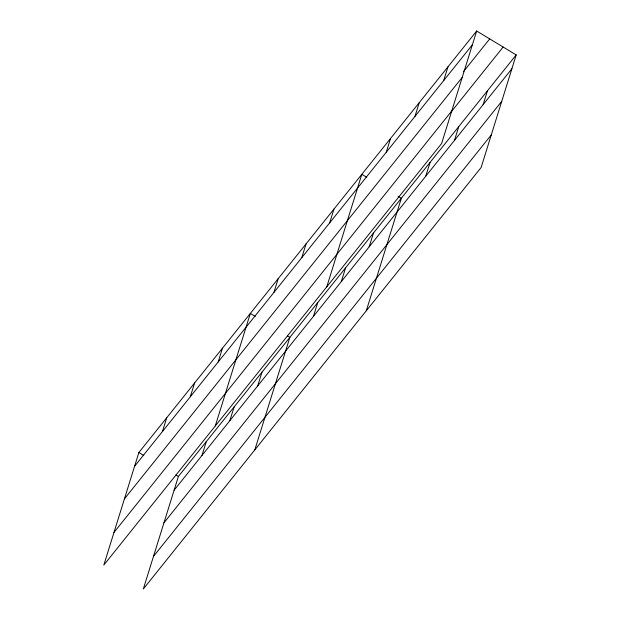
<?xml version="1.0" encoding="UTF-8"?>
<svg xmlns="http://www.w3.org/2000/svg" width="620" height="620" viewBox="0 0 620 620"><rect width="100%" height="100%" fill="white"/><g stroke="black" fill="none" stroke-linecap="round" stroke-linejoin="round"><path stroke-width="0.93" d="M476.671 31L138.865 452.522L103.811 565.068L441.611 143.546L476.671 31L516.189 54.932L481.136 167.477L143.328 589L178.389 476.454L516.189 54.932M162.44 431.536L166.733 417.748M190.309 396.761L194.602 382.974M218.178 361.979L222.472 348.192M201.957 455.468L206.258 441.68M215.287 425.963L250.34 313.418L255.231 316.378M229.826 420.693L234.128 406.906M273.916 292.431L278.21 278.644M257.695 385.919L261.997 372.132M301.785 257.656L306.079 243.869M254.804 449.895L289.865 337.35L287.417 335.87M329.654 222.882L333.947 209.095M313.433 316.363L317.735 302.576M326.763 286.858L361.817 174.321L366.707 177.281M341.302 281.589L345.603 267.801M386.237 152.272L390.53 138.485M369.171 246.814L373.472 233.027M414.95 116.444L419.244 102.657M366.281 310.798L401.341 198.253L398.079 196.276M443.657 80.615L447.958 66.828M425.754 176.212L430.048 162.425M454.468 140.383L458.761 126.596M483.182 104.548L487.475 90.76M134.571 466.31L472.37 44.787M463.388 71.742L489.715 38.897M124.418 498.899L462.225 77.376M113.956 532.479L451.763 110.957M451.104 111.98L503.146 47.035M174.088 490.242L511.895 68.719M163.944 522.831L501.75 101.308M153.481 556.411L491.288 134.889M138.865 452.522L143.755 455.483M175.941 474.974L178.389 476.454"/></g></svg>
